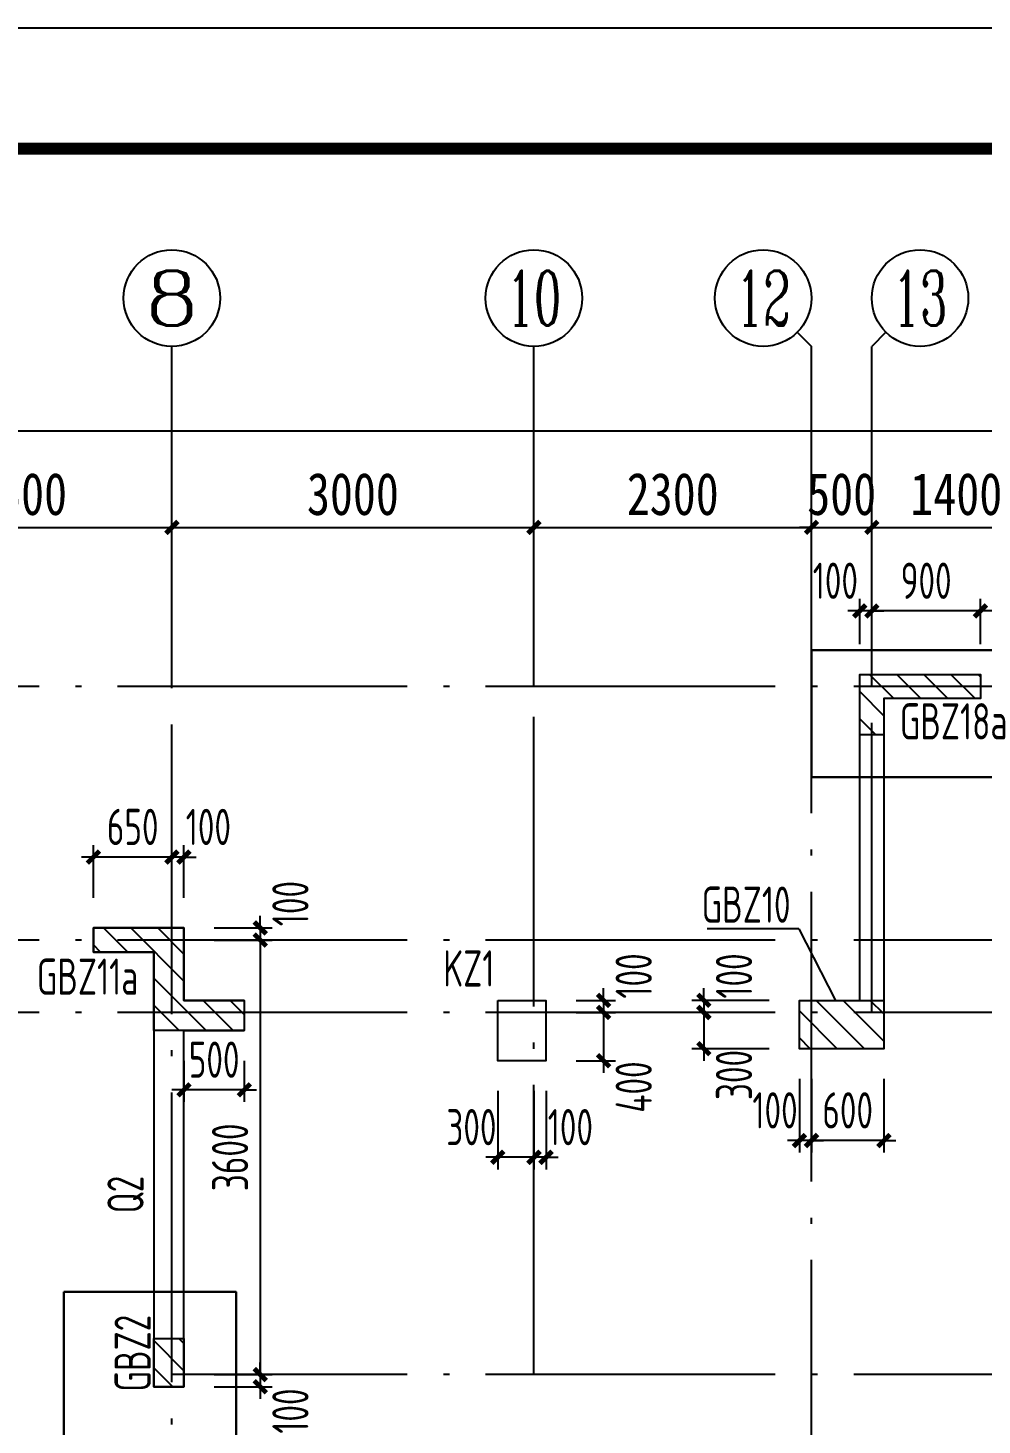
# Model space of a CAD drawing. Extents: x -144902 to 588294, y -160863 to 65494.
# Drawn here: x -791 to 7116, y -113036 to -101463 of the extents above; entities that cross this region are included whole.
import ezdxf
from ezdxf.enums import TextEntityAlignment as Align

# ---------------------------------------------------------------- set-up
doc = ezdxf.new("R2010")
doc.units = 0
doc.header["$LTSCALE"] = 100
doc.linetypes.add('ACAD_ISO04W100', pattern=[30.5, 24, -3, 0.5, -3])
doc.layers.get('0').update_dxf_attribs({"linetype": 'CONTINUOUS'})
doc.layers.get('Defpoints').update_dxf_attribs({"linetype": 'CONTINUOUS'})
for name, color, linetype in [('1508', 2, 'CONTINUOUS'), ('AXIS', 3, 'CONTINUOUS'), ('AXIS_TEXT', 7, 'CONTINUOUS'), ('colu', 255, 'CONTINUOUS'), ('DIM', 3, 'CONTINUOUS'), ('DOTE', 253, 'ACAD_ISO04W100'), ('hatch1', 253, 'CONTINUOUS'), ('TEXT', 7, 'CONTINUOUS'), ('THIN', 7, 'CONTINUOUS'), ('tk', 7, 'CONTINUOUS'), ('剪力墙身标注', 7, 'CONTINUOUS'), ('砼墙', 3, 'CONTINUOUS')]:
    doc.layers.add(name, color=color, linetype=linetype)
doc.styles.add('_HZTXT', font='complex.shx', dxfattribs={"width": 0.7, "bigfont": 'tssdchn.shx'})
doc.styles.add('COMPLEX', font='COMPLEX')
doc.styles.add('DIM_FONT', font='SIMHEI.TTF', dxfattribs={"width": 0.8})
doc.styles.get("Standard").update_dxf_attribs({"font": 'tssdeng.shx', "width": 0.7, "bigfont": 'tssdchn.shx'})
doc.styles.add('TSSD_Dimension', font='Tssdeng.shx', dxfattribs={"width": 0.7, "bigfont": 'tssdchn.shx'})
doc.dimstyles.new('_TCH_ARCH&&100', dxfattribs={"dimtxt": 350, "dimasz": 100, "dimexe": 250, "dimexo": 300, "dimgap": 100, "dimtad": 1, "dimdec": 0, "dimzin": 0, "dimdsep": 46, "dimtxsty": 'DIM_FONT', "dimblk": 'ARCHTICK', "dimcen": 0.09, "dimclrt": 7, "dimazin": 2, "dimtfac": 1, "dimtdec": 0, "dimtix": 1, "dimtmove": 2, "dimatfit": 3, "dimfxl": 1, "dimtolj": 1, "dimtzin": 0, "dimarcsym": 0})
doc.dimstyles.new('TSSD_100_100', dxfattribs={"dimtxt": 300, "dimasz": 100, "dimexe": 100, "dimexo": 250, "dimgap": 100, "dimtad": 1, "dimdec": 0, "dimzin": 0, "dimdsep": 46, "dimtxsty": 'TSSD_Dimension', "dimblk": 'ARCHTICK', "dimcen": 0, "dimdle": 100, "dimclrt": 7, "dimadec": 0, "dimazin": 0, "dimtfac": 1, "dimtdec": 0, "dimtix": 1, "dimtmove": 2, "dimatfit": 3, "dimfxl": 1, "dimtolj": 1, "dimtzin": 0, "dimarcsym": 0})
pattern_1 = [(135, (17084.77, -33305.15), (112.2532, 112.2532), [])]

# ---------------------------------------------------------------- blocks, each defined once
blk = doc.blocks.new('A1tk')
at = {"layer": 'tk', "color": 5}
blk.add_lwpolyline([(0, 0), (0, 59400), (84100, 59400), (84100, 0)], close=True, dxfattribs=at)
at = {"layer": 'tk', "const_width": 100}
blk.add_lwpolyline([(2500, 1000), (83100, 1000), (83100, 58400), (2500, 58400)], close=True, dxfattribs=at)
blk = doc.blocks.new('_ArchTick')
at = {"color": 0, "linetype": 'ByBlock', "const_width": 0.4}
blk.add_lwpolyline([(-0.5, -0.5), (0.5, 0.5)], dxfattribs=at)
blk = doc.blocks.new('*D969')
at = {"layer": 'Defpoints', "color": 0}
for p in [(3502, -109518), (3502, -109618), (3979, -109618)]:
    blk.add_point(p, dxfattribs=at)
at = {"layer": 'DIM', "color": 0, "lineweight": -2}
for p, q in [((3979, -109518), (3979, -109418)), ((3752, -109518), (4079, -109518)), ((3979, -109518), (3979, -109618)), ((3752, -109618), (4079, -109618)), ((3979, -109618), (3979, -109718))]:
    blk.add_line(p, q, dxfattribs=at)
at = {"layer": 'DIM', "color": 0, "lineweight": -2, "xscale": 100, "yscale": 100, "zscale": 100}
for p, rotation in [((3979, -109518), 270), ((3979, -109618), 90)]:
    blk.add_blockref('_ArchTick', p, dxfattribs=dict(at, rotation=rotation))
at = {"layer": 'DIM', "color": 7, "insert": (4229, -109316), "char_height": 300, "attachment_point": 5, "rotation": 90, "style": 'TSSD_Dimension'}
blk.add_mtext('\\A1;100', dxfattribs=at)
blk = doc.blocks.new('*D970')
at = {"layer": 'Defpoints', "color": 0}
for p in [(3502, -109618), (3502, -110018), (3979, -110018)]:
    blk.add_point(p, dxfattribs=at)
at = {"layer": 'DIM', "color": 0, "lineweight": -2}
for p, q in [((3979, -109518), (3979, -110118)), ((3752, -109618), (4079, -109618)), ((3752, -110018), (4079, -110018))]:
    blk.add_line(p, q, dxfattribs=at)
at = {"layer": 'DIM', "color": 0, "lineweight": -2, "xscale": 100, "yscale": 100, "zscale": 100}
for p, rotation in [((3979, -109618), 90), ((3979, -110018), 270)]:
    blk.add_blockref('_ArchTick', p, dxfattribs=dict(at, rotation=rotation))
at = {"layer": 'DIM', "color": 7, "insert": (4229, -110236), "char_height": 300, "attachment_point": 5, "rotation": 90, "style": 'TSSD_Dimension'}
blk.add_mtext('\\A1;400', dxfattribs=at)
blk = doc.blocks.new('*D971')
at = {"layer": 'Defpoints', "color": 0}
for p in [(3402, -110018), (3502, -110018), (3402, -110818)]:
    blk.add_point(p, dxfattribs=at)
at = {"layer": 'DIM', "color": 0, "lineweight": -2}
for p, q in [((3402, -110268), (3402, -110918)), ((3502, -110268), (3502, -110918)), ((3402, -110818), (3302, -110818)), ((3502, -110818), (3402, -110818)), ((3502, -110818), (3602, -110818))]:
    blk.add_line(p, q, dxfattribs=at)
at = {"layer": 'DIM', "color": 0, "lineweight": -2, "xscale": 100, "yscale": 100, "zscale": 100}
blk.add_blockref('_ArchTick', (3402, -110818), dxfattribs=at)
at = {"layer": 'DIM', "color": 0, "lineweight": -2, "xscale": 100, "yscale": 100, "zscale": 100, "rotation": 180}
blk.add_blockref('_ArchTick', (3502, -110818), dxfattribs=at)
at = {"layer": 'DIM', "color": 7, "insert": (3704, -110568), "char_height": 300, "attachment_point": 5, "style": 'TSSD_Dimension'}
blk.add_mtext('\\A1;100', dxfattribs=at)
blk = doc.blocks.new('*D972')
at = {"layer": 'Defpoints', "color": 0}
for p in [(3102, -110018), (3402, -110018), (3102, -110818)]:
    blk.add_point(p, dxfattribs=at)
at = {"layer": 'DIM', "color": 0, "lineweight": -2}
for p, q in [((3102, -110268), (3102, -110918)), ((3402, -110268), (3402, -110918)), ((3502, -110818), (3002, -110818))]:
    blk.add_line(p, q, dxfattribs=at)
at = {"layer": 'DIM', "color": 0, "lineweight": -2, "xscale": 100, "yscale": 100, "zscale": 100, "rotation": 180}
blk.add_blockref('_ArchTick', (3102, -110818), dxfattribs=at)
at = {"layer": 'DIM', "color": 0, "lineweight": -2, "xscale": 100, "yscale": 100, "zscale": 100}
blk.add_blockref('_ArchTick', (3402, -110818), dxfattribs=at)
at = {"layer": 'DIM', "color": 7, "insert": (2884, -110568), "char_height": 300, "attachment_point": 5, "style": 'TSSD_Dimension'}
blk.add_mtext('\\A1;300', dxfattribs=at)
blk = doc.blocks.new('*D1062')
at = {"layer": 'Defpoints', "color": 0}
for p in [(402, -108331), (402, -108918), (502, -108918)]:
    blk.add_point(p, dxfattribs=at)
at = {"layer": 'DIM', "color": 0, "lineweight": -2}
for p, q in [((402, -108668), (402, -108231)), ((502, -108668), (502, -108231)), ((402, -108331), (302, -108331)), ((502, -108331), (402, -108331)), ((502, -108331), (602, -108331))]:
    blk.add_line(p, q, dxfattribs=at)
at = {"layer": 'DIM', "color": 0, "lineweight": -2, "xscale": 100, "yscale": 100, "zscale": 100}
blk.add_blockref('_ArchTick', (402, -108331), dxfattribs=at)
at = {"layer": 'DIM', "color": 0, "lineweight": -2, "xscale": 100, "yscale": 100, "zscale": 100, "rotation": 180}
blk.add_blockref('_ArchTick', (502, -108331), dxfattribs=at)
at = {"layer": 'DIM', "color": 7, "insert": (704, -108081), "char_height": 300, "attachment_point": 5, "style": 'TSSD_Dimension'}
blk.add_mtext('\\A1;100', dxfattribs=at)
blk = doc.blocks.new('*D1063')
at = {"layer": 'Defpoints', "color": 0}
for p in [(-248, -108331), (-248, -108918), (402, -108918)]:
    blk.add_point(p, dxfattribs=at)
at = {"layer": 'DIM', "color": 0, "lineweight": -2}
for p, q in [((-248, -108668), (-248, -108231)), ((402, -108668), (402, -108231)), ((502, -108331), (-348, -108331))]:
    blk.add_line(p, q, dxfattribs=at)
at = {"layer": 'DIM', "color": 0, "lineweight": -2, "xscale": 100, "yscale": 100, "zscale": 100, "rotation": 180}
blk.add_blockref('_ArchTick', (-248, -108331), dxfattribs=at)
at = {"layer": 'DIM', "color": 0, "lineweight": -2, "xscale": 100, "yscale": 100, "zscale": 100}
blk.add_blockref('_ArchTick', (402, -108331), dxfattribs=at)
at = {"layer": 'DIM', "color": 7, "insert": (77, -108081), "char_height": 300, "attachment_point": 5, "style": 'TSSD_Dimension'}
blk.add_mtext('\\A1;650', dxfattribs=at)
blk = doc.blocks.new('*D1064')
at = {"layer": 'Defpoints', "color": 0}
for p in [(502, -108918), (502, -109018), (1134, -109018)]:
    blk.add_point(p, dxfattribs=at)
at = {"layer": 'DIM', "color": 0, "lineweight": -2}
for p, q in [((1134, -108918), (1134, -108818)), ((752, -108918), (1234, -108918)), ((752, -109018), (1234, -109018)), ((1134, -108918), (1134, -109018)), ((1134, -109018), (1134, -109118))]:
    blk.add_line(p, q, dxfattribs=at)
at = {"layer": 'DIM', "color": 0, "lineweight": -2, "xscale": 100, "yscale": 100, "zscale": 100}
for p, rotation in [((1134, -108918), 270), ((1134, -109018), 90)]:
    blk.add_blockref('_ArchTick', p, dxfattribs=dict(at, rotation=rotation))
at = {"layer": 'DIM', "color": 7, "insert": (1384, -108716), "char_height": 300, "attachment_point": 5, "rotation": 90, "style": 'TSSD_Dimension'}
blk.add_mtext('\\A1;100', dxfattribs=at)
blk = doc.blocks.new('*D1065')
at = {"layer": 'Defpoints', "color": 0}
for p in [(502, -109018), (502, -112618), (1134, -112618)]:
    blk.add_point(p, dxfattribs=at)
at = {"layer": 'DIM', "color": 0, "lineweight": -2}
for p, q in [((752, -109018), (1234, -109018)), ((1134, -108918), (1134, -112718)), ((752, -112618), (1234, -112618))]:
    blk.add_line(p, q, dxfattribs=at)
at = {"layer": 'DIM', "color": 0, "lineweight": -2, "xscale": 100, "yscale": 100, "zscale": 100}
for p, rotation in [((1134, -109018), 90), ((1134, -112618), 270)]:
    blk.add_blockref('_ArchTick', p, dxfattribs=dict(at, rotation=rotation))
at = {"layer": 'DIM', "color": 7, "insert": (884, -110818), "char_height": 300, "attachment_point": 5, "rotation": 90, "style": 'TSSD_Dimension'}
blk.add_mtext('\\A1;3600', dxfattribs=at)
blk = doc.blocks.new('*D1066')
at = {"layer": 'Defpoints', "color": 0}
for p in [(502, -112618), (502, -112718), (1134, -112718)]:
    blk.add_point(p, dxfattribs=at)
at = {"layer": 'DIM', "color": 0, "lineweight": -2}
for p, q in [((1134, -112618), (1134, -112518)), ((752, -112618), (1234, -112618)), ((752, -112718), (1234, -112718)), ((1134, -112618), (1134, -112718)), ((1134, -112718), (1134, -112818))]:
    blk.add_line(p, q, dxfattribs=at)
at = {"layer": 'DIM', "color": 0, "lineweight": -2, "xscale": 100, "yscale": 100, "zscale": 100}
for p, rotation in [((1134, -112618), 270), ((1134, -112718), 90)]:
    blk.add_blockref('_ArchTick', p, dxfattribs=dict(at, rotation=rotation))
at = {"layer": 'DIM', "color": 7, "insert": (1384, -112920), "char_height": 300, "attachment_point": 5, "rotation": 90, "style": 'TSSD_Dimension'}
blk.add_mtext('\\A1;100', dxfattribs=at)
blk = doc.blocks.new('*D1110')
at = {"layer": 'Defpoints', "color": 0}
for p in [(6202, -106292), (6202, -106818), (7102, -106818)]:
    blk.add_point(p, dxfattribs=at)
at = {"layer": 'DIM', "color": 0, "lineweight": -2}
for p, q in [((6202, -106568), (6202, -106192)), ((7102, -106568), (7102, -106192)), ((7202, -106292), (6102, -106292))]:
    blk.add_line(p, q, dxfattribs=at)
at = {"layer": 'DIM', "color": 0, "lineweight": -2, "xscale": 100, "yscale": 100, "zscale": 100, "rotation": 180}
blk.add_blockref('_ArchTick', (6202, -106292), dxfattribs=at)
at = {"layer": 'DIM', "color": 0, "lineweight": -2, "xscale": 100, "yscale": 100, "zscale": 100}
blk.add_blockref('_ArchTick', (7102, -106292), dxfattribs=at)
at = {"layer": 'DIM', "color": 7, "insert": (6652, -106042), "char_height": 300, "attachment_point": 5, "style": 'TSSD_Dimension'}
blk.add_mtext('\\A1;900', dxfattribs=at)
blk = doc.blocks.new('*D1111')
at = {"layer": 'Defpoints', "color": 0}
for p in [(6102, -106292), (6102, -106818), (6202, -106818)]:
    blk.add_point(p, dxfattribs=at)
at = {"layer": 'DIM', "color": 0, "lineweight": -2}
for p, q in [((6102, -106568), (6102, -106192)), ((6202, -106568), (6202, -106192)), ((6102, -106292), (6002, -106292)), ((6202, -106292), (6102, -106292)), ((6202, -106292), (6302, -106292))]:
    blk.add_line(p, q, dxfattribs=at)
at = {"layer": 'DIM', "color": 0, "lineweight": -2, "xscale": 100, "yscale": 100, "zscale": 100}
blk.add_blockref('_ArchTick', (6102, -106292), dxfattribs=at)
at = {"layer": 'DIM', "color": 0, "lineweight": -2, "xscale": 100, "yscale": 100, "zscale": 100, "rotation": 180}
blk.add_blockref('_ArchTick', (6202, -106292), dxfattribs=at)
at = {"layer": 'DIM', "color": 7, "insert": (5900, -106042), "char_height": 300, "attachment_point": 5, "style": 'TSSD_Dimension'}
blk.add_mtext('\\A1;100', dxfattribs=at)
blk = doc.blocks.new('*D1112')
at = {"layer": 'Defpoints', "color": 0}
for p in [(5601, -109518), (4810, -109618), (5601, -109618)]:
    blk.add_point(p, dxfattribs=at)
at = {"layer": 'DIM', "color": 0, "lineweight": -2}
for p, q in [((4810, -109518), (4810, -109418)), ((5351, -109518), (4710, -109518)), ((4810, -109518), (4810, -109618)), ((5351, -109618), (4710, -109618)), ((4810, -109618), (4810, -109718))]:
    blk.add_line(p, q, dxfattribs=at)
at = {"layer": 'DIM', "color": 0, "lineweight": -2, "xscale": 100, "yscale": 100, "zscale": 100}
for p, rotation in [((4810, -109518), 270), ((4810, -109618), 90)]:
    blk.add_blockref('_ArchTick', p, dxfattribs=dict(at, rotation=rotation))
at = {"layer": 'DIM', "color": 7, "insert": (5060, -109316), "char_height": 300, "attachment_point": 5, "rotation": 90, "style": 'TSSD_Dimension'}
blk.add_mtext('\\A1;100', dxfattribs=at)
blk = doc.blocks.new('*D1113')
at = {"layer": 'Defpoints', "color": 0}
for p in [(5601, -109618), (4810, -109918), (5601, -109918)]:
    blk.add_point(p, dxfattribs=at)
at = {"layer": 'DIM', "color": 0, "lineweight": -2}
for p, q in [((4810, -109518), (4810, -110018)), ((5351, -109618), (4710, -109618)), ((5351, -109918), (4710, -109918))]:
    blk.add_line(p, q, dxfattribs=at)
at = {"layer": 'DIM', "color": 0, "lineweight": -2, "xscale": 100, "yscale": 100, "zscale": 100}
for p, rotation in [((4810, -109618), 90), ((4810, -109918), 270)]:
    blk.add_blockref('_ArchTick', p, dxfattribs=dict(at, rotation=rotation))
at = {"layer": 'DIM', "color": 7, "insert": (5060, -110136), "char_height": 300, "attachment_point": 5, "rotation": 90, "style": 'TSSD_Dimension'}
blk.add_mtext('\\A1;300', dxfattribs=at)
blk = doc.blocks.new('*D1114')
at = {"layer": 'Defpoints', "color": 0}
for p in [(5702, -109918), (6302, -109918), (5702, -110679)]:
    blk.add_point(p, dxfattribs=at)
at = {"layer": 'DIM', "color": 0, "lineweight": -2}
for p, q in [((5702, -110168), (5702, -110779)), ((6302, -110168), (6302, -110779)), ((5702, -110679), (5602, -110679)), ((6302, -110679), (5702, -110679)), ((6302, -110679), (6402, -110679))]:
    blk.add_line(p, q, dxfattribs=at)
at = {"layer": 'DIM', "color": 0, "lineweight": -2, "xscale": 100, "yscale": 100, "zscale": 100}
blk.add_blockref('_ArchTick', (5702, -110679), dxfattribs=at)
at = {"layer": 'DIM', "color": 0, "lineweight": -2, "xscale": 100, "yscale": 100, "zscale": 100, "rotation": 180}
blk.add_blockref('_ArchTick', (6302, -110679), dxfattribs=at)
at = {"layer": 'DIM', "color": 7, "insert": (6002, -110429), "char_height": 300, "attachment_point": 5, "style": 'TSSD_Dimension'}
blk.add_mtext('\\A1;600', dxfattribs=at)
blk = doc.blocks.new('*D1115')
at = {"layer": 'Defpoints', "color": 0}
for p in [(5602, -109918), (5702, -109918), (5602, -110679)]:
    blk.add_point(p, dxfattribs=at)
at = {"layer": 'DIM', "color": 0, "lineweight": -2}
for p, q in [((5602, -110168), (5602, -110779)), ((5702, -110168), (5702, -110779)), ((5602, -110679), (5502, -110679)), ((5702, -110679), (5602, -110679)), ((5702, -110679), (5802, -110679))]:
    blk.add_line(p, q, dxfattribs=at)
at = {"layer": 'DIM', "color": 0, "lineweight": -2, "xscale": 100, "yscale": 100, "zscale": 100}
blk.add_blockref('_ArchTick', (5602, -110679), dxfattribs=at)
at = {"layer": 'DIM', "color": 0, "lineweight": -2, "xscale": 100, "yscale": 100, "zscale": 100, "rotation": 180}
blk.add_blockref('_ArchTick', (5702, -110679), dxfattribs=at)
at = {"layer": 'DIM', "color": 7, "insert": (5400, -110429), "char_height": 300, "attachment_point": 5, "style": 'TSSD_Dimension'}
blk.add_mtext('\\A1;100', dxfattribs=at)
blk = doc.blocks.new('*D1126')
at = {"layer": 'Defpoints', "color": 0}
for p in [(502, -109768), (1002, -109768), (502, -110259)]:
    blk.add_point(p, dxfattribs=at)
at = {"layer": 'DIM', "color": 0, "lineweight": -2}
for p, q in [((502, -110018), (502, -110359)), ((1002, -110018), (1002, -110359)), ((502, -110259), (402, -110259)), ((1002, -110259), (502, -110259)), ((1002, -110259), (1102, -110259))]:
    blk.add_line(p, q, dxfattribs=at)
at = {"layer": 'DIM', "color": 0, "lineweight": -2, "xscale": 100, "yscale": 100, "zscale": 100}
blk.add_blockref('_ArchTick', (502, -110259), dxfattribs=at)
at = {"layer": 'DIM', "color": 0, "lineweight": -2, "xscale": 100, "yscale": 100, "zscale": 100, "rotation": 180}
blk.add_blockref('_ArchTick', (1002, -110259), dxfattribs=at)
at = {"layer": 'DIM', "color": 7, "insert": (752, -110009), "char_height": 300, "attachment_point": 5, "style": 'TSSD_Dimension'}
blk.add_mtext('\\A1;500', dxfattribs=at)
blk = doc.blocks.new('*D1155')
at = {"layer": 'AXIS', "color": 0, "lineweight": -2}
for p, q in [((6202, -106618), (6202, -105350)), ((7602, -106618), (7602, -105350)), ((6202, -105600), (7602, -105600))]:
    blk.add_line(p, q, dxfattribs=at)
at = {"layer": 'Defpoints', "color": 0}
for p in [(7602, -105600), (6202, -106918), (7602, -106918)]:
    blk.add_point(p, dxfattribs=at)
at = {"layer": 'AXIS', "color": 0, "lineweight": -2, "xscale": 100, "yscale": 100, "zscale": 100, "rotation": 180}
blk.add_blockref('_ArchTick', (6202, -105600), dxfattribs=at)
at = {"layer": 'AXIS', "color": 0, "lineweight": -2, "xscale": 100, "yscale": 100, "zscale": 100}
blk.add_blockref('_ArchTick', (7602, -105600), dxfattribs=at)
at = {"layer": 'AXIS', "color": 7, "insert": (6902, -105325), "char_height": 350, "attachment_point": 5, "style": 'DIM_FONT'}
blk.add_mtext('\\A1;1400', dxfattribs=at)
blk = doc.blocks.new('*D1156')
at = {"layer": 'AXIS', "color": 0, "lineweight": -2}
for p, q in [((5702, -106618), (5702, -105350)), ((6202, -106618), (6202, -105350)), ((5702, -105600), (5602, -105600)), ((5702, -105600), (6202, -105600)), ((6202, -105600), (6302, -105600))]:
    blk.add_line(p, q, dxfattribs=at)
at = {"layer": 'Defpoints', "color": 0}
for p in [(6202, -105600), (5702, -106918), (6202, -106918)]:
    blk.add_point(p, dxfattribs=at)
at = {"layer": 'AXIS', "color": 0, "lineweight": -2, "xscale": 100, "yscale": 100, "zscale": 100}
blk.add_blockref('_ArchTick', (5702, -105600), dxfattribs=at)
at = {"layer": 'AXIS', "color": 0, "lineweight": -2, "xscale": 100, "yscale": 100, "zscale": 100, "rotation": 180}
blk.add_blockref('_ArchTick', (6202, -105600), dxfattribs=at)
at = {"layer": 'AXIS', "color": 7, "insert": (5952, -105325), "char_height": 350, "attachment_point": 5, "style": 'DIM_FONT'}
blk.add_mtext('\\A1;500', dxfattribs=at)
blk = doc.blocks.new('*D1157')
at = {"layer": 'AXIS', "color": 0, "lineweight": -2}
for p, q in [((3402, -106618), (3402, -105350)), ((5702, -106618), (5702, -105350)), ((3402, -105600), (5702, -105600))]:
    blk.add_line(p, q, dxfattribs=at)
at = {"layer": 'Defpoints', "color": 0}
for p in [(5702, -105600), (3402, -106918), (5702, -106918)]:
    blk.add_point(p, dxfattribs=at)
at = {"layer": 'AXIS', "color": 0, "lineweight": -2, "xscale": 100, "yscale": 100, "zscale": 100, "rotation": 180}
blk.add_blockref('_ArchTick', (3402, -105600), dxfattribs=at)
at = {"layer": 'AXIS', "color": 0, "lineweight": -2, "xscale": 100, "yscale": 100, "zscale": 100}
blk.add_blockref('_ArchTick', (5702, -105600), dxfattribs=at)
at = {"layer": 'AXIS', "color": 7, "insert": (4552, -105325), "char_height": 350, "attachment_point": 5, "style": 'DIM_FONT'}
blk.add_mtext('\\A1;2300', dxfattribs=at)
blk = doc.blocks.new('*D1158')
at = {"layer": 'AXIS', "color": 0, "lineweight": -2}
for p, q in [((402, -106618), (402, -105350)), ((3402, -106618), (3402, -105350)), ((402, -105600), (3402, -105600))]:
    blk.add_line(p, q, dxfattribs=at)
at = {"layer": 'Defpoints', "color": 0}
for p in [(3402, -105600), (402, -106918), (3402, -106918)]:
    blk.add_point(p, dxfattribs=at)
at = {"layer": 'AXIS', "color": 0, "lineweight": -2, "xscale": 100, "yscale": 100, "zscale": 100, "rotation": 180}
blk.add_blockref('_ArchTick', (402, -105600), dxfattribs=at)
at = {"layer": 'AXIS', "color": 0, "lineweight": -2, "xscale": 100, "yscale": 100, "zscale": 100}
blk.add_blockref('_ArchTick', (3402, -105600), dxfattribs=at)
at = {"layer": 'AXIS', "color": 7, "insert": (1902, -105325), "char_height": 350, "attachment_point": 5, "style": 'DIM_FONT'}
blk.add_mtext('\\A1;3000', dxfattribs=at)
blk = doc.blocks.new('*D1159')
at = {"layer": 'AXIS', "color": 0, "lineweight": -2}
for p, q in [((-2098, -106618), (-2098, -105350)), ((402, -106618), (402, -105350)), ((-2098, -105600), (402, -105600))]:
    blk.add_line(p, q, dxfattribs=at)
at = {"layer": 'Defpoints', "color": 0}
for p in [(402, -105600), (-2098, -106918), (402, -106918)]:
    blk.add_point(p, dxfattribs=at)
at = {"layer": 'AXIS', "color": 0, "lineweight": -2, "xscale": 100, "yscale": 100, "zscale": 100, "rotation": 180}
blk.add_blockref('_ArchTick', (-2098, -105600), dxfattribs=at)
at = {"layer": 'AXIS', "color": 0, "lineweight": -2, "xscale": 100, "yscale": 100, "zscale": 100}
blk.add_blockref('_ArchTick', (402, -105600), dxfattribs=at)
at = {"layer": 'AXIS', "color": 7, "insert": (-848, -105325), "char_height": 350, "attachment_point": 5, "style": 'DIM_FONT'}
blk.add_mtext('\\A1;2500', dxfattribs=at)
blk = doc.blocks.new('*D1165')
at = {"layer": 'AXIS', "color": 0, "lineweight": -2}
for p, q in [((-10298, -106618), (-10298, -104550)), ((28802, -106618), (28802, -104550)), ((-10298, -104800), (28802, -104800))]:
    blk.add_line(p, q, dxfattribs=at)
at = {"layer": 'Defpoints', "color": 0}
for p in [(28802, -104800), (-10298, -106918), (28802, -106918)]:
    blk.add_point(p, dxfattribs=at)
at = {"layer": 'AXIS', "color": 0, "lineweight": -2, "xscale": 100, "yscale": 100, "zscale": 100, "rotation": 180}
blk.add_blockref('_ArchTick', (-10298, -104800), dxfattribs=at)
at = {"layer": 'AXIS', "color": 0, "lineweight": -2, "xscale": 100, "yscale": 100, "zscale": 100}
blk.add_blockref('_ArchTick', (28802, -104800), dxfattribs=at)
at = {"layer": 'AXIS', "color": 7, "insert": (9252, -104525), "char_height": 350, "attachment_point": 5, "style": 'DIM_FONT'}
blk.add_mtext('\\A1;39100', dxfattribs=at)
blk = doc.blocks.new('_AXISO')
blk.add_circle((0, 0), 0.5)
at = {"layer": 'AXIS_TEXT', "style": 'COMPLEX', "width": 1.041667}
blk.add_attdef('A', text='', height=0.56, dxfattribs=at).set_placement((-0.25, -0.28), (0.25, -0.28), align=Align.FIT)

msp = doc.modelspace()

# ---------------------------------------------------------------- hatches: boundary and pattern name
at = {"layer": 'hatch1'}
h = msp.add_hatch(dxfattribs=at)
h.set_pattern_fill('ANSI31', color=256, scale=50, style=0)
h.set_pattern_definition(pattern_1)
h.paths.add_polyline_path([(7101.438, -106818.494), (7101.431, -107018.494), (6301.434, -107018.461), (6301.434, -107318.461), (6101.434, -107318.461), (6101.434, -106818.453)])
h = msp.add_hatch(dxfattribs=at)
h.set_pattern_fill('ANSI31', color=256, scale=50, style=0)
h.set_pattern_definition([(135, (17084.77, -34568.57), (112.2532, 112.2532), [])])
h.paths.add_polyline_path([(-248.402, -109117.955), (-248.402, -108917.955), (501.594, -108917.955), (501.594, -109518.115), (1001.594, -109518.115), (1001.594, -109768.115), (251.594, -109768.115), (251.594, -109117.955)])
h = msp.add_hatch(dxfattribs=at)
h.set_pattern_fill('ANSI31', color=256, scale=50, style=0)
h.set_pattern_definition(pattern_1)
h.paths.add_polyline_path([(6301.594, -109918.135), (5601.594, -109918.135), (5601.594, -109518.135), (6301.594, -109518.135)])
h = msp.add_hatch(dxfattribs=at)
h.set_pattern_fill('ANSI31', color=256, scale=50, style=0)
h.set_pattern_definition(pattern_1)
h.paths.add_polyline_path([(501.59, -112318.116), (501.59, -112718.116), (251.59, -112718.116), (251.59, -112318.116)])

# ---------------------------------------------------------------- linework, layer by layer
at = {"color": 1, "lineweight": 30, "elevation": 0}
msp.add_lwpolyline([(5701.594, -106618.135), (7834.187, -106618.135), (7834.187, -107668.871), (5701.594, -107668.871)], close=True, dxfattribs=at)
at = {"color": 1, "lineweight": 30}
msp.add_lwpolyline([(-493.117, -111932.581), (933.426, -111932.581), (933.426, -114646.551), (-493.117, -114646.551)], close=True, dxfattribs=at)
at = {"layer": 'AXIS'}
for p, q in [((5584.437, -103983.325), (5701.594, -104100.482)), ((6318.751, -103983.325), (6201.594, -104100.482)), ((401.594, -106918.135, 0), (401.594, -104100.482)), ((3401.594, -106918.135, 0), (3401.594, -104100.482)), ((5701.594, -106918.135, 0), (5701.594, -104100.482)), ((6201.594, -106918.135, 0), (6201.594, -104100.482))]:
    msp.add_line(p, q, dxfattribs=at)
at = {"layer": 'colu', "color": 1, "elevation": 0}
for points in [[(7101.438, -106818.494), (7101.431, -107018.494), (6301.434, -107018.461), (6301.434, -107318.461), (6101.434, -107318.461), (6101.434, -106818.453), (7101.438, -106818.494)], [(251.594, -109117.955), (-248.402, -109117.955), (-248.402, -108917.955), (501.594, -108917.955), (501.594, -109518.115), (1001.594, -109518.115), (1001.594, -109768.115), (251.594, -109768.115), (251.594, -109117.955)], [(501.59, -112318.116), (501.59, -112718.116), (251.59, -112718.116), (251.59, -112318.116), (501.59, -112318.116)]]:
    msp.add_lwpolyline(points, dxfattribs=at)
msp.add_lwpolyline([(6301.594, -109918.135), (5601.594, -109918.135), (5601.594, -109518.135), (6301.594, -109518.135)], close=True, dxfattribs=at)
at = {"layer": 'DOTE'}
for p, q in [((401.594, -124881.378, 0), (401.594, -105918.135, 0)), ((3401.594, -112618.135, 0), (3401.594, -105918.135, 0)), ((5701.594, -117118.135, 0), (5701.594, -105918.135, 0)), ((6201.594, -109618.135, 0), (6201.594, -105918.135, 0)), ((29801.594, -106918.135, 0), (-11298.406, -106918.135, 0)), ((29801.594, -109018.135, 0), (-11298.406, -109018.135, 0)), ((29801.594, -109618.135, 0), (-5698.406, -109618.135, 0)), ((29801.594, -112618.135, 0), (401.594, -112618.135, 0))]:
    msp.add_line(p, q, dxfattribs=at)
at = {"layer": 'THIN', "color": 100}
for q in [(4836.723, -108926.494, 0), (5900.964, -109518.135, 0)]:
    msp.add_line((5597.431, -108926.494, 0), q, dxfattribs=at)
at = {"layer": '砼墙', "elevation": 0}
for points in [[(6301.594, -107018.135), (6301.594, -109918.135), (5601.594, -109918.135), (5601.594, -109518.135), (6101.594, -109518.135), (6101.594, -106818.135), (7101.594, -106818.135), (7101.594, -107018.135)], [(3101.594, -109518.124), (3501.594, -109518.124), (3501.594, -110018.124), (3101.594, -110018.124)]]:
    msp.add_lwpolyline(points, close=True, dxfattribs=at)
msp.add_lwpolyline([(1001.594, -109518.115), (501.593, -109518.115), (501.594, -108917.955), (-248.402, -108917.955), (-248.402, -109117.955), (251.594, -109117.955), (251.59, -112718.116), (501.59, -112718.116), (501.593, -109768.115), (1001.594, -109768.115)], dxfattribs=at)

# ---------------------------------------------------------------- block references
at = {"layer": '1508'}
msp.add_blockref('A1tk', (-20399.668, -160862.678), dxfattribs=at)
at = {"layer": 'AXIS'}
ref = msp.add_blockref('_AXISO', (401.594, -103700.482), dxfattribs=dict(at, xscale=800, yscale=800, zscale=800))
ref.add_attrib('A', '8', dxfattribs={"layer": 'AXIS_TEXT', "height": 452.548, "style": '_HZTXT', "width": 1.5}).set_placement((175.32, -103926.756), (627.868, -103926.756), align=Align.FIT)
ref = msp.add_blockref('_AXISO', (3401.594, -103700.482), dxfattribs=dict(at, xscale=800, yscale=800, zscale=800))
ref.add_attrib('A', '10', dxfattribs={"layer": 'AXIS_TEXT', "height": 452.5483, "style": '_HZTXT', "width": 0.724138}).set_placement((3175.32, -103926.756), (3627.868, -103926.756), align=Align.FIT)
ref = msp.add_blockref('_AXISO', (5301.594, -103700.482), dxfattribs=dict(at, xscale=800, yscale=800, zscale=800))
ref.add_attrib('A', '12', dxfattribs={"layer": 'AXIS_TEXT', "height": 452.5483, "style": '_HZTXT', "width": 0.724138}).set_placement((5075.32, -103926.756), (5527.868, -103926.756), align=Align.FIT)
ref = msp.add_blockref('_AXISO', (6601.594, -103700.482), dxfattribs=dict(at, xscale=800, yscale=800, zscale=800))
ref.add_attrib('A', '13', dxfattribs={"layer": 'AXIS_TEXT', "height": 452.5483, "style": '_HZTXT', "width": 0.724138}).set_placement((6375.32, -103926.756), (6827.868, -103926.756), align=Align.FIT)

# ---------------------------------------------------------------- texts
at = {"layer": 'TEXT', "color": 100, "width": 0.7}
for s, p in [('GBZ18a', (6433.937, -107356.668, 0)), ('GBZ10', (4791.799, -108874.874, 0)), ('KZ1', (2650.627, -109403.415, 0)), ('GBZ11a', (-717.667, -109471.466, 0))]:
    msp.add_text(s, height=300, dxfattribs=at).set_placement(p)
msp.add_text('GBZ2', height=300, rotation=90, dxfattribs=at).set_placement((226.485, -112758.441, 0))
at = {"layer": '剪力墙身标注', "color": 3, "width": 0.7}
msp.add_text('Q2', height=300, rotation=90, dxfattribs=at).set_placement((167.216, -111282.514, 0))

# ---------------------------------------------------------------- dimensions: what is measured, and where the dimension line sits
at = {"layer": 'AXIS'}
for p1, p2, distance, picture, middle in [((-10298.406, -106918.135, 0), (28801.594, -106918.135, 0), 2117.653, '*D1165', (9251.594, -104525.482, 0)), ((-2098.406, -106918.135, 0), (401.594, -106918.135, 0), 1317.653, '*D1159', (-848.406, -105325.482, 0)), ((401.594, -106918.135, 0), (3401.594, -106918.135, 0), 1317.653, '*D1158', (1901.594, -105325.482, 0)), ((3401.594, -106918.135, 0), (5701.594, -106918.135, 0), 1317.653, '*D1157', (4551.594, -105325.482, 0)), ((5701.594, -106918.135, 0), (6201.594, -106918.135, 0), 1317.653, '*D1156', (5951.594, -105325.482, 0)), ((6201.594, -106918.135, 0), (7601.594, -106918.135, 0), 1317.653, '*D1155', (6901.594, -105325.482, 0))]:
    dim = msp.add_aligned_dim(p1=p1, p2=p2, distance=distance, dimstyle='_TCH_ARCH&&100', dxfattribs=at)
    dim.commit()
    dim.dimension.update_dxf_attribs({"geometry": picture, "text_midpoint": middle})
at = {"layer": 'DIM'}
for base, p1, p2, angle, picture, middle, dimtype in [((6101.594, -106292.42, 0), (6201.594, -106818.135, 0), (6101.594, -106818.135, 0), 180, '*D1111', (5899.671, -106042.42, 0), 160), ((401.594, -108331.022, 0), (501.594, -108917.964, 0), (401.594, -108917.964, 0), 180, '*D1062', (703.517, -108081.022, 0), 160), ((1134.104, -109018.135, 0), (501.594, -108917.964, 0), (501.594, -109018.135, 0), 90, '*D1064', (1384.104, -108716.041, 0), 160), ((3978.746, -109618.135, 0), (3501.594, -109518.124, 0), (3501.594, -109618.135, 0), 270, '*D969', (4228.746, -109316.201, 0), 161), ((4809.551, -109618.135, 0), (5601.435, -109518.135, 0), (5601.435, -109618.135, 0), 90, '*D1112', (5059.551, -109316.212, 0), 160), ((3978.746, -110018.124, 0), (3501.594, -109618.135, 0), (3501.594, -110018.124, 0), 270, '*D970', (4228.746, -110236.201, 0), 161), ((4809.551, -109918.135, 0), (5601.435, -109618.135, 0), (5601.435, -109918.135, 0), 90, '*D1113', (5059.551, -110136.212, 0), 160), ((5601.594, -110679.204, 0), (5701.594, -109918.135, 0), (5601.594, -109918.135, 0), 180, '*D1115', (5399.671, -110429.204, 0), 160), ((3101.594, -110818.124, 0), (3401.594, -110018.124, 0), (3101.594, -110018.124, 0), 180, '*D972', (2883.517, -110568.124, 0), 161), ((3401.594, -110818.124, 0), (3501.594, -110018.124, 0), (3401.594, -110018.124, 0), 180, '*D971', (3703.517, -110568.124, 0), 161), ((1134.104, -112718.125, 0), (501.594, -112618.135, 0), (501.594, -112718.125, 0), 90, '*D1066', (1384.104, -112920.048, 0), 160)]:
    dim = msp.add_linear_dim(base=base, p1=p1, p2=p2, angle=angle, dimstyle='TSSD_100_100', dxfattribs=at)
    dim.commit()
    dim.dimension.update_dxf_attribs({"geometry": picture, "text_midpoint": middle, "dimtype": dimtype})
for base, p1, p2, angle, picture, middle in [((6201.594, -106292.42, 0), (7101.594, -106818.135, 0), (6201.594, -106818.135, 0), 180, '*D1110', (6651.594, -106042.42, 0)), ((-248.402, -108331.022, 0), (401.594, -108917.964, 0), (-248.402, -108917.964, 0), 180, '*D1063', (76.596, -108081.022, 0)), ((1134.104, -112618.135, 0), (501.594, -109018.135, 0), (501.594, -112618.135, 0), 90, '*D1065', (884.104, -110818.135, 0)), ((501.593, -110258.911, 0), (1001.594, -109768.115, 0), (501.593, -109768.115, 0), 180, '*D1126', (751.594, -110008.911, 0)), ((5701.594, -110679.204, 0), (6301.594, -109918.135, 0), (5701.594, -109918.135, 0), 180, '*D1114', (6001.594, -110429.204, 0))]:
    dim = msp.add_linear_dim(base=base, p1=p1, p2=p2, angle=angle, dimstyle='TSSD_100_100', dxfattribs=at)
    dim.commit()
    dim.dimension.update_dxf_attribs({"geometry": picture, "text_midpoint": middle})

doc.saveas('drawing.dxf')
